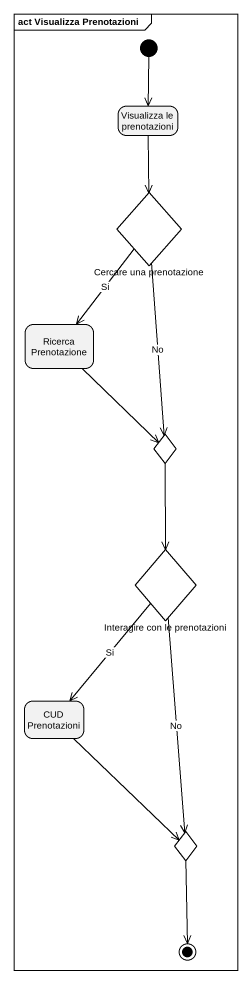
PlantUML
@startuml
mainframe act Visualizza Prenotazioni
hide empty description
state "Visualizza le prenotazioni" as Visualizza_le_prenotazioni
state "Cercare una prenotazione" as Cercare_una_prenotazione <<choice>>
state "Ricerca Prenotazione" as Ricerca_Prenotazione
state choice1 <<choice>>
state "Interagire con le prenotazioni" as Interagire_con_le <<choice>>
state "CUD Prenotazioni" as CUD_Prenotazioni
state choice2 <<choice>>
[*] --> Visualizza_le_prenotazioni
Visualizza_le_prenotazioni --> Cercare_una_prenotazione
Cercare_una_prenotazione --> Ricerca_Prenotazione : Si
Cercare_una_prenotazione --> choice1 : No
Ricerca_Prenotazione --> choice1
choice1 --> Interagire_con_le
Interagire_con_le --> CUD_Prenotazioni : Si
Interagire_con_le --> choice2 : No
CUD_Prenotazioni --> choice2
choice2 --> [*]
@enduml
